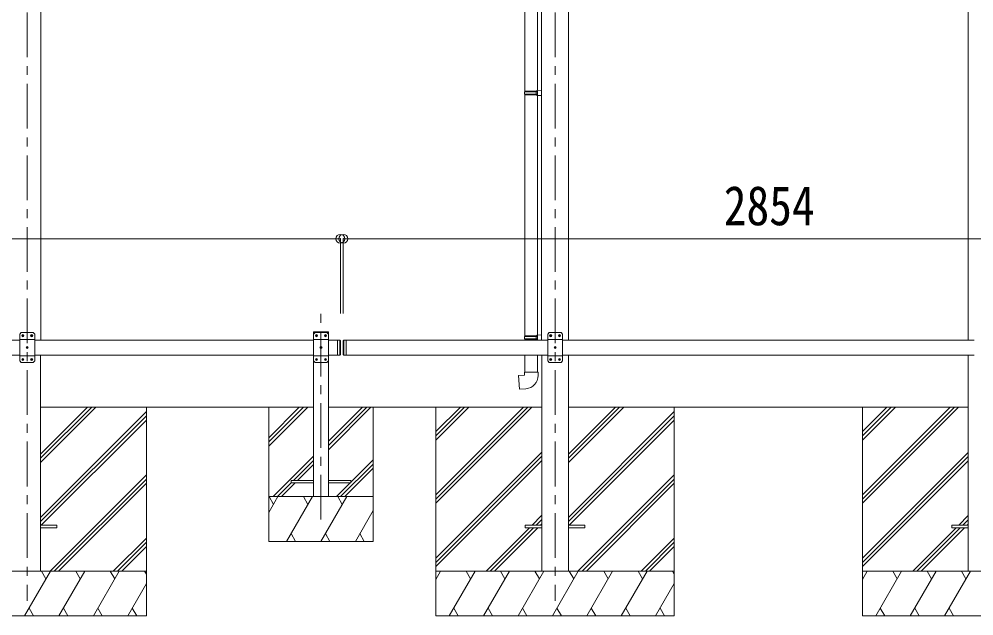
# Model space of a CAD drawing. Units: millimetres at full size, sheet at 1:30; details may follow other scales. Extents: x -8432 to 8432, y -5820 to 5820.
# Drawn here: x 2742 to 5947, y -2958 to -956 of the extents above; entities that cross this region are included whole.
import ezdxf
from ezdxf.enums import TextEntityAlignment as Align

# ---------------------------------------------------------------- set-up
doc = ezdxf.new("R2010")
doc.units = ezdxf.units.MM
doc.header["$LTSCALE"] = 30
doc.header["$PDMODE"] = 32
doc.header["$PDSIZE"] = 30
doc.linetypes.add('CHAIN1', pattern=[8, 5, -1, 1, -1])
for name, color, linetype, lineweight in [('0-0_0', 7, 'Continuous', 9), ('0-1_本体', 5, 'CHAIN1', 9), ('0-3_ELV2', 4, 'Continuous', 9), ('0-6_OTH_LINE', 6, 'Continuous', 9), ('0-9_OUTLINE', 7, 'Continuous', 9)]:
    doc.layers.add(name, color=color, linetype=linetype, lineweight=lineweight)
doc.styles.add('ＭＳ ゴシック', font='')
doc.styles.get('ＭＳ ゴシック').set_extended_font_data('MS Gothic')

msp = doc.modelspace()

# ---------------------------------------------------------------- linework, layer by layer
at = {"layer": '0-0_0'}
for p, q in [((2814.39, -2443.3), (3000.02, -2257.67)), ((2814.39, -2429.16), (2985.88, -2257.67)), ((2814.39, -2415.02), (2971.74, -2257.67)), ((2814.39, -2257.67), (3730.39, -2257.67)), ((2814.39, -2627.15), (3169.19, -2272.35)), ((3169.19, -2257.67), (3169.19, -2957.67)), ((3580.38, -2257.67), (3580.38, -2707.67)), ((3580.38, -2360.02), (3682.73, -2257.67)), ((3580.38, -2374.16), (3696.88, -2257.67)), ((3580.38, -2388.3), (3711.02, -2257.67)), ((3780.38, -2400.44), (3923.15, -2257.67)), ((3780.38, -2386.29), (3909.01, -2257.67)), ((3780.38, -2372.15), (3894.87, -2257.67)), ((3780.39, -2257.67), (4496.39, -2257.67)), ((3930.38, -2707.67), (3930.38, -2257.67)), ((4141.19, -2257.67), (4141.19, -2957.67)), ((4141.19, -2551.85), (4435.37, -2257.67)), ((4141.19, -2565.99), (4449.51, -2257.67)), ((4141.19, -2580.13), (4463.65, -2257.67)), ((4141.19, -2368), (4251.52, -2257.67)), ((4141.19, -2353.86), (4237.38, -2257.67)), ((4141.19, -2339.72), (4223.24, -2257.67)), ((4586.39, -2257.67), (5928.39, -2257.67)), ((4586.39, -2443.3), (4772.02, -2257.67)), ((4586.39, -2429.16), (4757.88, -2257.67)), ((4586.39, -2415.02), (4743.74, -2257.67)), ((4586.39, -2627.15), (4941.19, -2272.35)), ((4941.19, -2257.67), (4941.19, -2957.67)), ((5573.19, -2257.67), (5573.19, -2957.67)), ((5573.19, -2551.85), (5867.37, -2257.67)), ((5573.19, -2565.99), (5881.51, -2257.67)), ((5573.19, -2580.13), (5895.65, -2257.67)), ((5573.19, -2368), (5683.52, -2257.67)), ((5573.19, -2353.86), (5669.38, -2257.67)), ((5573.19, -2339.72), (5655.24, -2257.67)), ((2814.39, -2641.29), (3169.19, -2286.49)), ((2816.65, -2653.17), (3169.19, -2300.63)), ((4586.39, -2641.29), (4941.19, -2286.49)), ((4588.65, -2653.17), (4941.19, -2300.63)), ((3594.86, -2557.67), (3730.38, -2422.15)), ((3855.38, -2509.28), (3930.38, -2434.28)), ((4141.19, -2763.98), (4495.99, -2409.18)), ((4141.19, -2778.12), (4495.99, -2423.32)), ((5573.19, -2763.98), (5927.99, -2409.18)), ((5573.19, -2778.12), (5927.99, -2423.32)), ((3663.01, -2503.67), (3730.38, -2436.29)), ((3677.15, -2503.67), (3730.38, -2450.43)), ((3821.14, -2557.67), (3930.38, -2448.43)), ((3835.28, -2557.67), (3930.38, -2462.57)), ((4141.19, -2792.26), (4495.99, -2437.47)), ((5573.19, -2792.26), (5927.99, -2437.47)), ((2846, -2807.67), (3169.19, -2484.48)), ((2860.14, -2807.67), (3169.19, -2498.62)), ((4618, -2807.67), (4941.19, -2484.48)), ((4632.14, -2807.67), (4941.19, -2498.62)), ((2874.28, -2807.67), (3169.19, -2512.77)), ((3609.01, -2557.67), (3655.38, -2511.29)), ((3623.15, -2557.67), (3669.15, -2511.67)), ((3807, -2557.67), (3853, -2511.67)), ((4646.28, -2807.67), (4941.19, -2512.77)), ((3580.38, -2610.79), (3611.05, -2557.67)), ((3580.38, -2557.67), (3930.38, -2557.67)), ((3596.05, -2583.65), (3581.05, -2557.67)), ((3639.92, -2707.67), (3726.52, -2557.67)), ((3711.52, -2583.65), (3696.52, -2557.67)), ((3755.39, -2707.67), (3841.99, -2557.67)), ((3826.99, -2583.65), (3811.99, -2557.67)), ((3870.86, -2707.67), (3930.38, -2604.57)), ((4464.13, -2653.17), (4495.99, -2621.31)), ((5896.13, -2653.17), (5927.99, -2621.31)), ((4478.27, -2653.17), (4495.99, -2635.45)), ((4492.42, -2653.17), (4495.99, -2649.6)), ((5910.27, -2653.17), (5927.99, -2635.45)), ((5924.42, -2653.17), (5927.99, -2649.6)), ((3654.92, -2681.69), (3669.92, -2707.67)), ((3770.39, -2681.69), (3785.39, -2707.67)), ((3885.86, -2681.69), (3900.86, -2707.67)), ((4309.63, -2807.67), (4455.13, -2662.17)), ((4323.77, -2807.67), (4469.27, -2662.17)), ((4337.92, -2807.67), (4483.42, -2662.17)), ((5741.63, -2807.67), (5887.13, -2662.17)), ((5755.77, -2807.67), (5901.27, -2662.17)), ((5769.92, -2807.67), (5915.42, -2662.17)), ((3058.13, -2807.67), (3169.19, -2696.61)), ((3072.27, -2807.67), (3169.19, -2710.76)), ((3580.38, -2707.67), (3930.38, -2707.67)), ((4830.13, -2807.67), (4941.19, -2696.61)), ((4844.27, -2807.67), (4941.19, -2710.75)), ((3086.41, -2807.67), (3169.19, -2724.9)), ((4858.42, -2807.67), (4941.19, -2724.9)), ((3169.19, -2807.67), (2369.19, -2807.67)), ((2760.35, -2957.67), (2846.95, -2807.67)), ((2831.95, -2833.65), (2816.95, -2807.67)), ((2875.82, -2957.67), (2962.42, -2807.67)), ((2947.42, -2833.65), (2932.42, -2807.67)), ((2991.29, -2957.67), (3077.89, -2807.67)), ((3047.89, -2807.67), (3062.89, -2833.65)), ((3163.36, -2807.67), (3169.19, -2817.77)), ((4941.19, -2807.67), (4141.19, -2807.67)), ((4141.19, -2835.17), (4157.07, -2807.67)), ((4185.94, -2957.67), (4272.54, -2807.67)), ((4257.54, -2833.65), (4242.54, -2807.67)), ((4301.41, -2957.67), (4388.01, -2807.67)), ((4373.01, -2833.65), (4358.01, -2807.67)), ((4416.88, -2957.67), (4503.48, -2807.67)), ((4488.48, -2833.65), (4473.48, -2807.67)), ((4532.35, -2957.67), (4618.95, -2807.67)), ((4603.95, -2833.65), (4588.95, -2807.67)), ((4647.82, -2957.67), (4734.42, -2807.67)), ((4719.42, -2833.65), (4704.42, -2807.67)), ((4763.29, -2957.67), (4849.89, -2807.67)), ((4819.89, -2807.67), (4834.89, -2833.65)), ((4935.36, -2807.67), (4941.19, -2817.77)), ((6373.19, -2807.67), (5573.19, -2807.67)), ((5573.19, -2835.17), (5589.07, -2807.67)), ((5617.94, -2957.67), (5704.54, -2807.67)), ((5689.54, -2833.65), (5674.54, -2807.67)), ((5733.41, -2957.67), (5820.01, -2807.67)), ((5805.01, -2833.65), (5790.01, -2807.67)), ((5848.88, -2957.67), (5935.48, -2807.67)), ((5920.48, -2833.65), (5905.48, -2807.67)), ((3106.76, -2957.67), (3169.19, -2849.53)), ((4878.76, -2957.67), (4941.19, -2849.53)), ((2775.34, -2931.69), (2790.34, -2957.67)), ((2890.81, -2931.69), (2905.81, -2957.67)), ((3006.28, -2931.69), (3021.28, -2957.67)), ((3121.75, -2931.69), (3136.75, -2957.67)), ((4200.93, -2931.69), (4215.93, -2957.67)), ((4316.4, -2931.69), (4331.4, -2957.67)), ((4431.88, -2931.69), (4446.87, -2957.67)), ((4547.35, -2931.69), (4562.34, -2957.67)), ((4662.81, -2931.69), (4677.81, -2957.67)), ((4778.28, -2931.69), (4793.28, -2957.67)), ((4893.75, -2931.69), (4908.75, -2957.67)), ((5632.93, -2931.69), (5647.93, -2957.67)), ((5748.4, -2931.69), (5763.4, -2957.67)), ((5863.88, -2931.69), (5878.87, -2957.67)), ((2369.19, -2957.67), (3169.19, -2957.67)), ((4141.19, -2957.67), (4941.19, -2957.67)), ((5573.19, -2957.67), (6373.19, -2957.67))]:
    msp.add_line(p, q, dxfattribs=at)
at = {"layer": '0-1_本体'}
for p, q in [((2769.39, 266.73), (2769.39, -2907.67)), ((4541.39, 266.73), (4541.39, -2907.67)), ((3755.39, -2634.23), (3755.39, -1918.19))]:
    msp.add_line(p, q, dxfattribs=at)
at = {"layer": '0-3_ELV2'}
for p, q in [((2814.59, -128.67), (2814.59, -2032.67)), ((4496.19, -128.67), (4496.19, -2032.67)), ((4586.59, -128.67), (4586.59, -2032.67)), ((5928.19, -128.67), (5928.19, -2032.67)), ((2749.39, -2007.67), (2744.39, -2012.67)), ((2744.39, -2012.67), (2744.39, -2102.67)), ((2789.39, -2007.67), (2749.39, -2007.67)), ((2753.13, -2017.25), (2752.29, -2017.25)), ((2755.65, -2018.09), (2756.49, -2018.09)), ((2783.13, -2017.25), (2782.29, -2017.25)), ((2785.65, -2018.09), (2786.49, -2018.09)), ((2789.39, -2007.67), (2794.39, -2012.67)), ((2794.39, -2102.67), (2794.39, -2012.67)), ((3730.09, -2007.67), (3730.2, -2005.62)), ((3780.69, -2007.67), (3730.09, -2007.67)), ((3735.39, -2007.67), (3730.39, -2012.67)), ((3730.39, -2557.67), (3730.39, -2007.67)), ((3730.39, -2012.67), (3730.39, -2102.67)), ((3779.58, -2004.67), (3731.19, -2004.67)), ((3775.39, -2007.67), (3735.39, -2007.67)), ((3739.13, -2017.25), (3738.29, -2017.25)), ((3738.29, -2017.25), (3738.29, -2018.09)), ((3738.29, -2018.09), (3739.13, -2018.09)), ((3739.97, -2015.57), (3739.97, -2016.41)), ((3740.81, -2015.57), (3739.97, -2015.57)), ((3739.97, -2018.93), (3739.97, -2019.77)), ((3740.81, -2016.41), (3740.81, -2015.57)), ((3740.81, -2019.77), (3740.81, -2018.93)), ((3742.49, -2017.25), (3741.65, -2017.25)), ((3741.65, -2018.09), (3742.49, -2018.09)), ((3742.49, -2018.09), (3742.49, -2017.25)), ((3769.13, -2017.25), (3768.29, -2017.25)), ((3768.29, -2017.25), (3768.29, -2018.09)), ((3768.29, -2018.09), (3769.13, -2018.09)), ((3769.97, -2015.57), (3769.97, -2016.41)), ((3770.81, -2015.57), (3769.97, -2015.57)), ((3769.97, -2018.93), (3769.97, -2019.77)), ((3770.81, -2016.41), (3770.81, -2015.57)), ((3770.81, -2019.77), (3770.81, -2018.93)), ((3772.49, -2017.25), (3771.65, -2017.25)), ((3771.65, -2018.09), (3772.49, -2018.09)), ((3772.49, -2018.09), (3772.49, -2017.25)), ((3775.39, -2007.67), (3780.39, -2012.67)), ((3780.39, -2557.67), (3780.39, -2007.67)), ((3780.39, -2102.67), (3780.39, -2012.67)), ((3780.69, -2007.67), (3780.58, -2005.62)), ((4521.39, -2007.67), (4516.39, -2012.67)), ((4516.39, -2012.67), (4516.39, -2102.67)), ((4561.39, -2007.67), (4521.39, -2007.67)), ((4525.13, -2017.25), (4524.29, -2017.25)), ((4527.65, -2018.09), (4528.49, -2018.09)), ((4555.13, -2017.25), (4554.29, -2017.25)), ((4557.65, -2018.09), (4558.49, -2018.09)), ((4561.39, -2007.67), (4566.39, -2012.67)), ((4566.39, -2102.67), (4566.39, -2012.67)), ((2744.39, -2032.67), (1344.39, -2032.67)), ((2794.39, -2030.37), (2744.39, -2030.37)), ((2794.39, -2032.67), (3730.39, -2032.67)), ((3780.39, -2030.37), (3730.39, -2030.37)), ((3739.97, -2019.77), (3740.81, -2019.77)), ((3769.97, -2019.77), (3770.81, -2019.77)), ((3780.39, -2032.67), (3810.39, -2032.67)), ((3818.39, -2032.67), (3810.39, -2032.67)), ((3810.39, -2032.67), (3810.39, -2082.67)), ((3830.39, -2034.67), (3830.39, -2080.67)), ((3832.39, -2032.67), (3832.39, -2082.67)), ((3840.39, -2032.67), (3840.39, -2082.67)), ((3840.39, -2032.67), (4516.39, -2032.67)), ((4566.39, -2030.37), (4516.39, -2030.37)), ((5948.39, -2032.67), (4566.39, -2032.67)), ((1344.39, -2082.67), (2744.39, -2082.67)), ((2768.13, -2057.25), (2767.29, -2057.25)), ((2770.65, -2058.09), (2771.49, -2058.09)), ((2794.39, -2082.67), (3730.39, -2082.67)), ((2814.39, -2082.67), (2814.39, -2807.67)), ((3754.13, -2057.25), (3753.29, -2057.25)), ((3753.29, -2057.25), (3753.29, -2058.09)), ((3753.29, -2058.09), (3754.13, -2058.09)), ((3754.97, -2055.57), (3754.97, -2056.41)), ((3755.81, -2055.57), (3754.97, -2055.57)), ((3754.97, -2058.93), (3754.97, -2059.77)), ((3754.97, -2059.77), (3755.81, -2059.77)), ((3755.81, -2056.41), (3755.81, -2055.57)), ((3755.81, -2059.77), (3755.81, -2058.93)), ((3757.49, -2057.25), (3756.65, -2057.25)), ((3756.65, -2058.09), (3757.49, -2058.09)), ((3757.49, -2058.09), (3757.49, -2057.25)), ((3780.39, -2082.67), (3810.39, -2082.67)), ((3818.39, -2082.67), (3810.39, -2082.67)), ((3830.39, -2080.67), (3832.39, -2082.67)), ((3832.39, -2082.67), (3840.39, -2082.67)), ((3840.39, -2082.67), (4516.39, -2082.67)), ((4496.39, -2082.67), (4496.39, -2807.67)), ((4540.13, -2057.25), (4539.29, -2057.25)), ((4542.65, -2058.09), (4543.49, -2058.09)), ((4566.39, -2082.67), (5948.39, -2082.67)), ((4586.39, -2082.67), (4586.39, -2807.67)), ((5928.39, -2082.67), (5928.39, -2807.67)), ((2794.39, -2084.97), (2744.39, -2084.97)), ((2749.39, -2107.67), (2744.39, -2102.67)), ((2749.39, -2107.67), (2789.39, -2107.67)), ((2753.13, -2097.25), (2752.29, -2097.25)), ((2755.65, -2098.09), (2756.49, -2098.09)), ((2783.13, -2097.25), (2782.29, -2097.25)), ((2785.65, -2098.09), (2786.49, -2098.09)), ((2789.39, -2107.67), (2794.39, -2102.67)), ((3780.39, -2084.97), (3730.39, -2084.97)), ((3735.39, -2107.67), (3730.39, -2102.67)), ((3735.39, -2107.67), (3775.39, -2107.67)), ((3739.13, -2097.25), (3738.29, -2097.25)), ((3738.29, -2097.25), (3738.29, -2098.09)), ((3738.29, -2098.09), (3739.13, -2098.09)), ((3739.97, -2095.57), (3739.97, -2096.41)), ((3740.81, -2095.57), (3739.97, -2095.57)), ((3739.97, -2098.93), (3739.97, -2099.77)), ((3739.97, -2099.77), (3740.81, -2099.77)), ((3740.81, -2096.41), (3740.81, -2095.57)), ((3740.81, -2099.77), (3740.81, -2098.93)), ((3742.49, -2097.25), (3741.65, -2097.25)), ((3741.65, -2098.09), (3742.49, -2098.09)), ((3742.49, -2098.09), (3742.49, -2097.25)), ((3769.13, -2097.25), (3768.29, -2097.25)), ((3768.29, -2097.25), (3768.29, -2098.09)), ((3768.29, -2098.09), (3769.13, -2098.09)), ((3769.97, -2095.57), (3769.97, -2096.41)), ((3770.81, -2095.57), (3769.97, -2095.57)), ((3769.97, -2098.93), (3769.97, -2099.77)), ((3769.97, -2099.77), (3770.81, -2099.77)), ((3770.81, -2096.41), (3770.81, -2095.57)), ((3770.81, -2099.77), (3770.81, -2098.93)), ((3772.49, -2097.25), (3771.65, -2097.25)), ((3771.65, -2098.09), (3772.49, -2098.09)), ((3772.49, -2098.09), (3772.49, -2097.25)), ((3775.39, -2107.67), (3780.39, -2102.67)), ((4566.39, -2084.97), (4516.39, -2084.97)), ((4521.39, -2107.67), (4516.39, -2102.67)), ((4521.39, -2107.67), (4561.39, -2107.67)), ((4525.13, -2097.25), (4524.29, -2097.25)), ((4527.65, -2098.09), (4528.49, -2098.09)), ((4555.13, -2097.25), (4554.29, -2097.25)), ((4557.65, -2098.09), (4558.49, -2098.09)), ((4561.39, -2107.67), (4566.39, -2102.67)), ((3730.38, -2503.67), (3655.38, -2503.67)), ((3780.38, -2511.67), (3855.38, -2511.67)), ((2814.39, -2653.17), (2869.19, -2653.17)), ((2869.19, -2653.17), (2869.19, -2662.17)), ((4441.19, -2653.17), (4441.19, -2662.17)), ((4441.19, -2653.17), (4495.99, -2653.17)), ((4586.39, -2653.17), (4641.19, -2653.17)), ((4641.19, -2653.17), (4641.19, -2662.17)), ((5873.19, -2653.17), (5873.19, -2662.17)), ((5873.19, -2653.17), (5927.99, -2653.17)), ((2814.39, -2662.17), (2869.19, -2662.17)), ((4441.19, -2662.17), (4495.99, -2662.17)), ((4586.39, -2662.17), (4641.19, -2662.17)), ((5873.19, -2662.17), (5927.99, -2662.17))]:
    msp.add_line(p, q, dxfattribs=at)
for points in [[(2752.29, -2017.25), (2752.29, -2018.09), (2753.13, -2018.09)], [(2754.81, -2016.41), (2754.81, -2015.57), (2753.97, -2015.57), (2753.97, -2016.41)], [(2753.97, -2018.93), (2753.97, -2019.77), (2754.81, -2019.77), (2754.81, -2018.93)], [(2756.49, -2018.09), (2756.49, -2017.25), (2755.65, -2017.25)], [(2782.29, -2017.25), (2782.29, -2018.09), (2783.13, -2018.09)], [(2784.81, -2016.41), (2784.81, -2015.57), (2783.97, -2015.57), (2783.97, -2016.41)], [(2783.97, -2018.93), (2783.97, -2019.77), (2784.81, -2019.77), (2784.81, -2018.93)], [(2786.49, -2018.09), (2786.49, -2017.25), (2785.65, -2017.25)], [(4524.29, -2017.25), (4524.29, -2018.09), (4525.13, -2018.09)], [(4526.81, -2016.41), (4526.81, -2015.57), (4525.97, -2015.57), (4525.97, -2016.41)], [(4525.97, -2018.93), (4525.97, -2019.77), (4526.81, -2019.77), (4526.81, -2018.93)], [(4528.49, -2018.09), (4528.49, -2017.25), (4527.65, -2017.25)], [(4554.29, -2017.25), (4554.29, -2018.09), (4555.13, -2018.09)], [(4556.81, -2016.41), (4556.81, -2015.57), (4555.97, -2015.57), (4555.97, -2016.41)], [(4555.97, -2018.93), (4555.97, -2019.77), (4556.81, -2019.77), (4556.81, -2018.93)], [(4558.49, -2018.09), (4558.49, -2017.25), (4557.65, -2017.25)], [(3820.39, -2034.67), (3818.39, -2032.67), (3818.39, -2082.67)], [(3820.39, -2034.67), (3820.39, -2080.67), (3818.39, -2082.67)], [(3830.39, -2034.67), (3832.39, -2032.67), (3840.39, -2032.67)], [(2767.29, -2057.25), (2767.29, -2058.09), (2768.13, -2058.09)], [(2769.81, -2056.41), (2769.81, -2055.57), (2768.97, -2055.57), (2768.97, -2056.41)], [(2768.97, -2058.93), (2768.97, -2059.77), (2769.81, -2059.77), (2769.81, -2058.93)], [(2771.49, -2058.09), (2771.49, -2057.25), (2770.65, -2057.25)], [(4539.29, -2057.25), (4539.29, -2058.09), (4540.13, -2058.09)], [(4541.81, -2056.41), (4541.81, -2055.57), (4540.97, -2055.57), (4540.97, -2056.41)], [(4540.97, -2058.93), (4540.97, -2059.77), (4541.81, -2059.77), (4541.81, -2058.93)], [(4543.49, -2058.09), (4543.49, -2057.25), (4542.65, -2057.25)], [(2752.29, -2097.25), (2752.29, -2098.09), (2753.13, -2098.09)], [(2754.81, -2096.41), (2754.81, -2095.57), (2753.97, -2095.57), (2753.97, -2096.41)], [(2753.97, -2098.93), (2753.97, -2099.77), (2754.81, -2099.77), (2754.81, -2098.93)], [(2756.49, -2098.09), (2756.49, -2097.25), (2755.65, -2097.25)], [(2782.29, -2097.25), (2782.29, -2098.09), (2783.13, -2098.09)], [(2784.81, -2096.41), (2784.81, -2095.57), (2783.97, -2095.57), (2783.97, -2096.41)], [(2783.97, -2098.93), (2783.97, -2099.77), (2784.81, -2099.77), (2784.81, -2098.93)], [(2786.49, -2098.09), (2786.49, -2097.25), (2785.65, -2097.25)], [(4524.29, -2097.25), (4524.29, -2098.09), (4525.13, -2098.09)], [(4526.81, -2096.41), (4526.81, -2095.57), (4525.97, -2095.57), (4525.97, -2096.41)], [(4525.97, -2098.93), (4525.97, -2099.77), (4526.81, -2099.77), (4526.81, -2098.93)], [(4528.49, -2098.09), (4528.49, -2097.25), (4527.65, -2097.25)], [(4554.29, -2097.25), (4554.29, -2098.09), (4555.13, -2098.09)], [(4556.81, -2096.41), (4556.81, -2095.57), (4555.97, -2095.57), (4555.97, -2096.41)], [(4555.97, -2098.93), (4555.97, -2099.77), (4556.81, -2099.77), (4556.81, -2098.93)], [(4558.49, -2098.09), (4558.49, -2097.25), (4557.65, -2097.25)], [(3655.38, -2503.67), (3655.38, -2511.67), (3730.38, -2511.67)], [(3855.38, -2511.67), (3855.38, -2503.67), (3780.38, -2503.67)]]:
    msp.add_lwpolyline(points, dxfattribs=at)
for centre in [(2754.39, -2017.67), (2784.39, -2017.67), (3740.39, -2017.67), (3770.39, -2017.67), (4526.39, -2017.67), (4556.39, -2017.67), (2769.39, -2057.67), (3755.39, -2057.67), (4541.39, -2057.67), (2754.39, -2097.67), (2784.39, -2097.67), (3740.39, -2097.67), (3770.39, -2097.67), (4526.39, -2097.67), (4556.39, -2097.67)]:
    msp.add_circle(centre, 3.5, dxfattribs=at)
for centre, radius, start, end in [((2753.13, -2016.41), 0.84, 270, 0), ((2753.13, -2018.93), 0.84, 0, 90), ((2755.65, -2016.41), 0.84, 180, 270), ((2755.65, -2018.93), 0.84, 90, 180), ((2783.13, -2016.41), 0.84, 270, 0), ((2783.13, -2018.93), 0.84, 0, 90), ((2785.65, -2016.41), 0.84, 180, 270), ((2785.65, -2018.93), 0.84, 90, 180), ((3731.19, -2005.67), 1, 90, 176.99994), ((3739.13, -2016.41), 0.84, 270, 0), ((3739.13, -2018.93), 0.84, 0, 90), ((3741.65, -2016.41), 0.84, 180, 270), ((3741.65, -2018.93), 0.84, 90, 180), ((3769.13, -2016.41), 0.84, 270, 0), ((3769.13, -2018.93), 0.84, 0, 90), ((3771.65, -2016.41), 0.84, 180, 270), ((3771.65, -2018.93), 0.84, 90, 180), ((3779.58, -2005.67), 1, 3.00011, 90), ((4525.13, -2016.41), 0.84, 270, 0), ((4525.13, -2018.93), 0.84, 0, 90), ((4527.65, -2016.41), 0.84, 180, 270), ((4527.65, -2018.93), 0.84, 90, 180), ((4555.13, -2016.41), 0.84, 270, 0), ((4555.13, -2018.93), 0.84, 0, 90), ((4557.65, -2016.41), 0.84, 180, 270), ((4557.65, -2018.93), 0.84, 90, 180), ((2768.13, -2056.41), 0.84, 270, 0), ((2768.13, -2058.93), 0.84, 0, 90), ((2770.65, -2056.41), 0.84, 180, 270), ((2770.65, -2058.93), 0.84, 90, 180), ((3754.13, -2056.41), 0.84, 270, 0), ((3754.13, -2058.93), 0.84, 0, 90), ((3756.65, -2056.41), 0.84, 180, 270), ((3756.65, -2058.93), 0.84, 90, 180), ((4540.13, -2056.41), 0.84, 270, 0), ((4540.13, -2058.93), 0.84, 0, 90), ((4542.65, -2056.41), 0.84, 180, 270), ((4542.65, -2058.93), 0.84, 90, 180), ((2753.13, -2096.41), 0.84, 270, 0), ((2753.13, -2098.93), 0.84, 0, 90), ((2755.65, -2096.41), 0.84, 180, 270), ((2755.65, -2098.93), 0.84, 90, 180), ((2783.13, -2096.41), 0.84, 270, 0), ((2783.13, -2098.93), 0.84, 0, 90), ((2785.65, -2096.41), 0.84, 180, 270), ((2785.65, -2098.93), 0.84, 90, 180), ((3739.13, -2096.41), 0.84, 270, 0), ((3739.13, -2098.93), 0.84, 0, 90), ((3741.65, -2096.41), 0.84, 180, 270), ((3741.65, -2098.93), 0.84, 90, 180), ((3769.13, -2096.41), 0.84, 270, 0), ((3769.13, -2098.93), 0.84, 0, 90), ((3771.65, -2096.41), 0.84, 180, 270), ((3771.65, -2098.93), 0.84, 90, 180), ((4525.13, -2096.41), 0.84, 270, 0), ((4525.13, -2098.93), 0.84, 0, 90), ((4527.65, -2096.41), 0.84, 180, 270), ((4527.65, -2098.93), 0.84, 90, 180), ((4555.13, -2096.41), 0.84, 270, 0), ((4555.13, -2098.93), 0.84, 0, 90), ((4557.65, -2096.41), 0.84, 180, 270), ((4557.65, -2098.93), 0.84, 90, 180)]:
    msp.add_arc(centre, radius, start, end, dxfattribs=at)
at = {"layer": '0-6_OTH_LINE'}
for p, q in [((-1181.61, -1692.92), (3820.39, -1692.92)), ((3820.39, -1692.92), (3820.39, -1942.92)), ((3830.39, -1692.92), (3830.39, -1942.92)), ((3830.39, -1692.92), (6684.39, -1692.92))]:
    msp.add_line(p, q, dxfattribs=at)
for p in [(3820.39, -1692.92), (3830.39, -1692.92)]:
    msp.add_point(p, dxfattribs=at)
at = {"layer": '0-9_OUTLINE'}
for p, q in [((4440.19, -433.74), (4440.19, -1197.62)), ((4482.19, -436.3), (4482.19, -1195.06)), ((4438.19, -1199.62), (4439.19, -1197.62)), ((4438.19, -1199.62), (4482.19, -1199.62)), ((4438.19, -1199.62), (4438.19, -1207.62)), ((4438.19, -1207.62), (4482.19, -1207.62)), ((4438.19, -1207.62), (4439.19, -1209.62)), ((4439.19, -1197.62), (4482.19, -1197.62)), ((4439.19, -1209.62), (4482.19, -1209.62)), ((4440.19, -1209.62), (4440.19, -2018.11)), ((4477.71, -1199.62), (4477.28, -1197.62)), ((4480.19, -1195.12), (4496.19, -1194.65)), ((4480.19, -1197.12), (4480.19, -1195.12)), ((4480.19, -1197.12), (4482.19, -1197.12)), ((4480.19, -1212.12), (4480.19, -1210.12)), ((4480.19, -1212.12), (4496.19, -1212.59)), ((4482.19, -1212.18), (4482.19, -2015.55)), ((4496.19, -1194.65), (4496.19, -1212.59)), ((4438.19, -2020.11), (4439.19, -2018.11)), ((4439.19, -2018.11), (4482.19, -2018.11)), ((4477.71, -2020.11), (4477.28, -2018.11)), ((4480.19, -2015.61), (4496.19, -2015.14)), ((4480.19, -2017.61), (4480.19, -2015.61)), ((4480.19, -2017.61), (4482.19, -2017.61)), ((4496.19, -2015.14), (4496.19, -2032.67)), ((4438.19, -2020.11), (4482.19, -2020.11)), ((4438.19, -2020.11), (4438.19, -2028.11)), ((4438.19, -2028.11), (4482.19, -2028.11)), ((4438.19, -2028.11), (4439.19, -2030.11)), ((4439.19, -2030.11), (4482.19, -2030.11)), ((4440.19, -2030.11), (4440.19, -2032.67)), ((4480.19, -2032.61), (4480.19, -2030.61)), ((4480.19, -2032.61), (4482.19, -2032.67)), ((4440.19, -2082.67), (4440.19, -2140.11)), ((4482.19, -2082.67), (4482.19, -2140.11)), ((4438.19, -2140.11), (4484.19, -2140.11)), ((4438.19, -2150.11), (4438.19, -2140.11)), ((4484.19, -2140.11), (4484.19, -2151.03))]:
    msp.add_line(p, q, dxfattribs=at)
for points in [[(4477.71, -1199.62), (4477.71, -1207.62), (4477.28, -1209.62)], [(4480.19, -1210.12), (4482.19, -1210.12), (4482.19, -1197.12)], [(4480.19, -2030.61), (4482.19, -2030.61), (4482.19, -2017.61)], [(4477.71, -2020.11), (4477.71, -2028.11), (4477.28, -2030.11)], [(4443.11, -2195.86), (4422.27, -2197.68), (4418.27, -2151.86), (4438.19, -2150.11)]]:
    msp.add_lwpolyline(points, dxfattribs=at)
msp.add_arc((4439.19, -2151.03), 45, 275, 0, dxfattribs=at)

# ---------------------------------------------------------------- texts
at = {"layer": '0-6_OTH_LINE', "color": 7, "style": 'ＭＳ ゴシック', "width": 0.85}
msp.add_text('2854', height=132, dxfattribs=at).set_placement((5107.39, -1686.92), align=Align.BOTTOM_LEFT)

doc.saveas('drawing.dxf')
